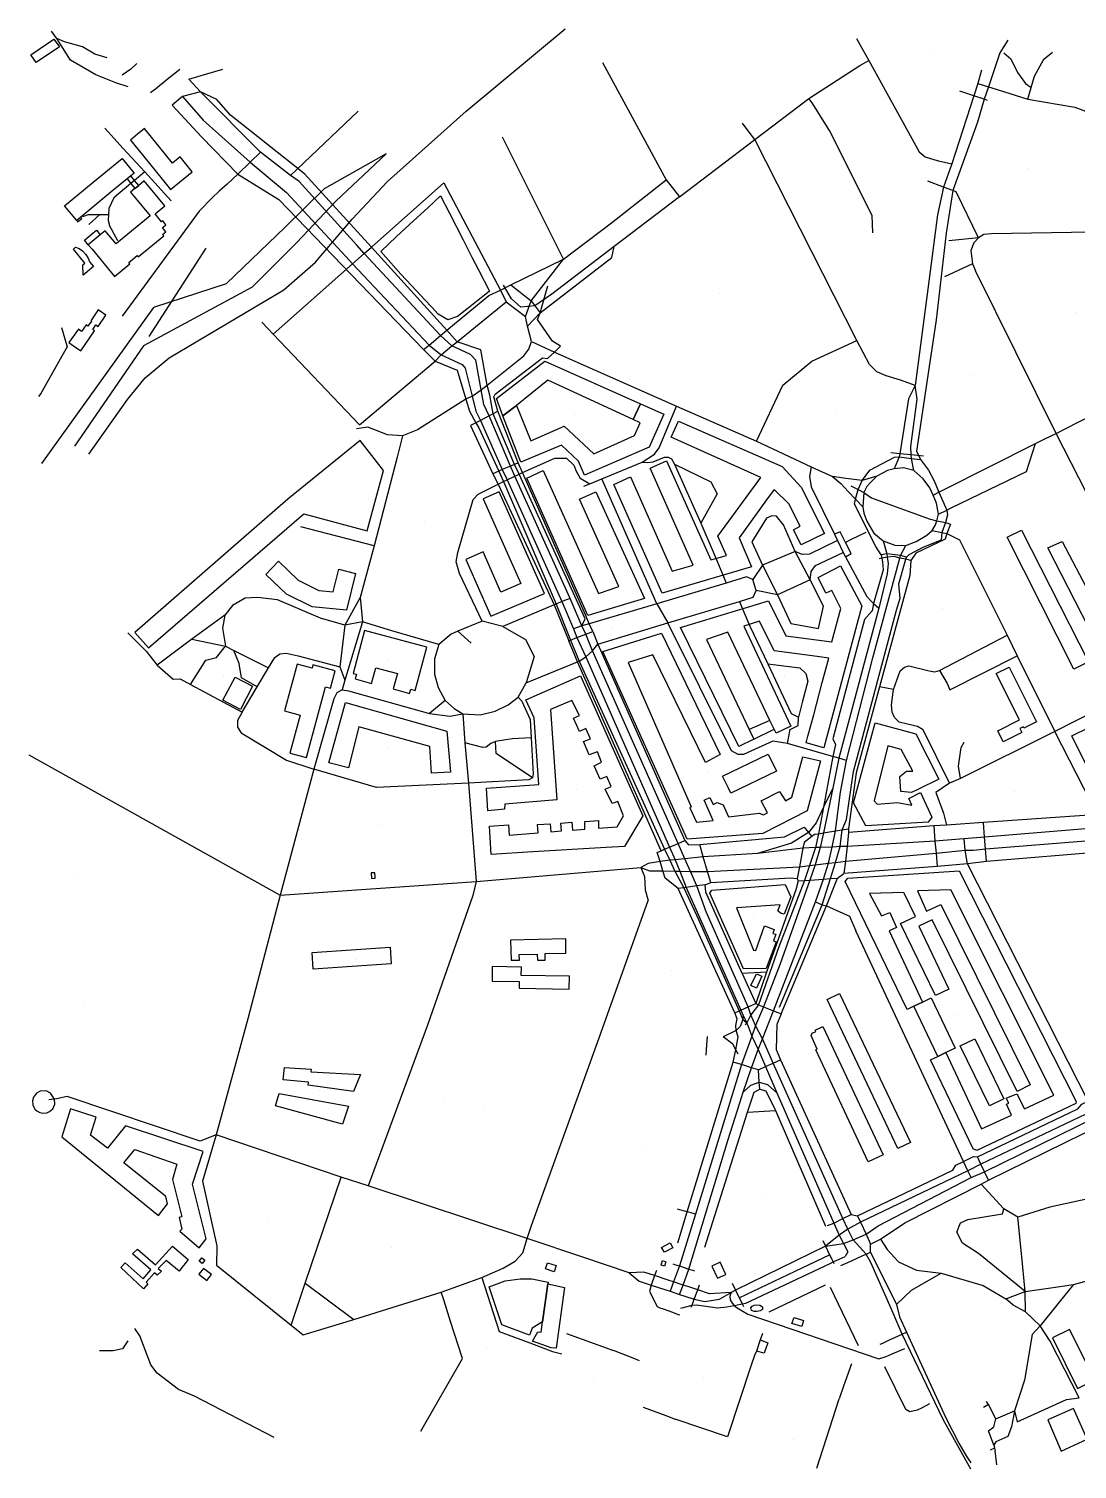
# Model space of a CAD drawing. Extents: x 98467 to 100577, y 79695 to 80823.
# Drawn here: x 98467 to 99285, y 79699 to 80823 of the extents above; entities that cross this region are included whole.
import ezdxf

# ---------------------------------------------------------------- set-up
doc = ezdxf.new("R2010")
doc.units = 0
for name, color, linetype in [('buildings', 7, 'Continuous'), ('places', 7, 'Continuous'), ('roads', 7, 'Continuous')]:
    doc.layers.add(name, color=color, linetype=linetype)

msp = doc.modelspace()

# ---------------------------------------------------------------- linework, layer by layer
at = {"layer": 'buildings'}
for points in [[(98486.6, 80814.6), (98490.8, 80808.6), (98472.6, 80796.2), (98468.5, 80802.2)], [(98546.2, 80735.8), (98560.1, 80718.7), (98577.6, 80697.3), (98594.5, 80711), (98585.1, 80722.6), (98579.2, 80717.8), (98557.3, 80744.7), (98551.8, 80740.3)], [(98494.8, 80684.4), (98517.1, 80702.8), (98539.7, 80721.4), (98547.6, 80711.8), (98549.2, 80710), (98546.5, 80707.8), (98543.6, 80705.4), (98532.6, 80696.3), (98507.5, 80675.6), (98504.3, 80672.9)], [(98557.1, 80703.9), (98552.7, 80700.3), (98551.3, 80699.1), (98549.8, 80697.9), (98546.3, 80695), (98561.6, 80676.6), (98537, 80656.3), (98535.1, 80654.7), (98526.6, 80665), (98522.7, 80661.8), (98513.4, 80654.1), (98516.3, 80650.6), (98533.9, 80629.3), (98545.9, 80639.3), (98545.1, 80640.2), (98551.6, 80645.6), (98552.4, 80644.7), (98572.3, 80661.1), (98571.4, 80662.1), (98573.9, 80664.1), (98571.2, 80667.4), (98572, 80668), (98574, 80669.7), (98571.5, 80672.7), (98570.6, 80672), (98565.5, 80678.2), (98573.1, 80684.5)], [(98546.5, 80707.8), (98543.6, 80705.4), (98546.5, 80701.9), (98549.8, 80697.9), (98551.3, 80699.1), (98552.7, 80700.3), (98549.4, 80704.3)], [(98788.2, 80692.2), (98795.2, 80678.6), (98806, 80657.8), (98812.8, 80644.4), (98817.9, 80634.6), (98826.5, 80617.8), (98822.4, 80614.5), (98817.6, 80610.7), (98809.8, 80604.5), (98801.5, 80598), (98793.9, 80595.6), (98786.4, 80599.8), (98781.4, 80605.4), (98776, 80611.1), (98769.6, 80618.2), (98757.4, 80631.2), (98741.6, 80648.8), (98754, 80660.4), (98767.3, 80672.7), (98778.5, 80683)], [(98504.3, 80672.9), (98505, 80671.9), (98508.3, 80674.5), (98507.8, 80675.1), (98507.5, 80675.6)], [(98517.3, 80663.4), (98519.7, 80665.4), (98522.7, 80661.8), (98513.4, 80654.1), (98510.3, 80657.6)], [(98503.4, 80652.1), (98506.3, 80651.1), (98508.8, 80649.2), (98511.1, 80646.8), (98512.9, 80644.1), (98514.6, 80640.5), (98517.4, 80637), (98509.3, 80630.3), (98509.2, 80638.5), (98510.6, 80639.7), (98501.7, 80650.7)], [(98521.2, 80603.3), (98515.3, 80594.8), (98515.8, 80594.5), (98513.1, 80590.5), (98511.6, 80591.5), (98508.1, 80586.4), (98505.6, 80588.2), (98498.3, 80577.7), (98501.8, 80575.3), (98507.5, 80571.3), (98518.3, 80586.9), (98516.8, 80587.9), (98519.3, 80591.5), (98521, 80590.4), (98527.1, 80599.2)], [(98832.1, 80534.1), (98869.7, 80563.3), (98944.4, 80529.9), (98938.7, 80517.7), (98872.1, 80548.3), (98847.7, 80528.5), (98837, 80520.6)], [(98837, 80520.6), (98847.7, 80528.5), (98858.7, 80501.1), (98884.8, 80512.5), (98907.9, 80490.9), (98939.7, 80505.3), (98944, 80515.2), (98938.7, 80517.7), (98944.4, 80529.9), (98962.5, 80521.9), (98951.2, 80496.2), (98900.7, 80474.2), (98895.9, 80485.2), (98882.8, 80497.7), (98851, 80484.3)], [(98923.6, 80467.1), (98936.6, 80472.9), (98969, 80399.3), (98985.5, 80404.1), (98952, 80479.7), (98964.6, 80485.4), (98999.2, 80408.1), (99006.9, 80410.4), (99011.4, 80411.7), (99004.8, 80426.7), (99038.3, 80472.4), (98968.2, 80503.8), (98974, 80516.3), (99055, 80480.9), (99069.7, 80464.9), (99088.1, 80428.8), (99069.7, 80419.9), (99063.9, 80431.7), (99068.9, 80434.4), (99060.2, 80451.9), (99048.6, 80463.1), (99042.7, 80455), (99021.5, 80425.3), (99030.9, 80402.8), (98961.2, 80382.3)], [(98681.6, 80444.2), (98731.1, 80430.9), (98743.7, 80477.9), (98725.6, 80501.4), (98669.1, 80455.5), (98549.6, 80351.4), (98560.4, 80339.4)], [(98855.7, 80472), (98868.4, 80477.8), (98911.5, 80382), (98927.6, 80387.5), (98896.8, 80455.6), (98909.6, 80461.2), (98947.4, 80378), (98903.2, 80364.7)], [(98827.6, 80364.3), (98869.4, 80381.8), (98834.2, 80461.3), (98821.6, 80455.7), (98837.1, 80420.8), (98850.9, 80389.7), (98835.4, 80382.9), (98821.5, 80414.4), (98808, 80408.5)], [(99282.7, 80322.8), (99230.5, 80425.8), (99241.8, 80431.4), (99294, 80328.5)], [(99304.9, 80334.3), (99262.3, 80417.6), (99273.5, 80422.6), (99316.7, 80340.2)], [(98652, 80396.8), (98661.8, 80407.1), (98677.1, 80392.4), (98693.2, 80384.2), (98704.4, 80383.1), (98708.8, 80400.8), (98722, 80397.6), (98714.8, 80369), (98688.1, 80371.6), (98668.2, 80381.5)], [(99087.6, 80261.6), (99073.7, 80265.4), (99075.1, 80270.6), (99079.6, 80287.3), (99086.3, 80312.5), (99091.4, 80331.5), (99082.3, 80332.7), (99048.8, 80337.2), (99037.3, 80360.4), (99025.1, 80356.4), (99061.8, 80278.3), (99050.2, 80272.9), (99048.7, 80276), (99045.3, 80282.9), (99012.5, 80351.7), (98995.8, 80345.9), (99029.2, 80275.9), (99032.9, 80268.2), (99021.2, 80262.5), (98975.7, 80355.4), (99044.4, 80376.2), (99057.8, 80348.9), (99093.8, 80344.3), (99100.7, 80370.2), (99093.7, 80384.3), (99089.1, 80382.1), (99083, 80394.4), (99100.5, 80403.5), (99117.1, 80372.4)], [(98721.6, 80315.3), (98734.5, 80311.8), (98737.7, 80323.9), (98754.7, 80319.4), (98751.4, 80307.4), (98764.2, 80303.9), (98765, 80307.2), (98768.5, 80306.3), (98777.5, 80340), (98729, 80353), (98720, 80319.6), (98722.6, 80318.9)], [(99006.6, 80256.2), (98995, 80250.1), (98953.9, 80334), (98934.7, 80328.1), (98984, 80215.4), (98982.9, 80214.6), (98988, 80203.5), (99001.2, 80204.7), (98994.1, 80220.7), (98998.6, 80222.8), (99001.2, 80217.3), (99004.2, 80218.7), (99008.8, 80217), (99013.1, 80207.6), (99036.9, 80210.4), (99040.3, 80209.1), (99043.5, 80210.7), (99038.6, 80220.1), (99053, 80227.4), (99057.5, 80220.2), (99062.4, 80222.9), (99071.2, 80254.4), (99084.9, 80251.3), (99074.4, 80212.2), (99039.8, 80194.6), (98980.7, 80190.2), (98915.1, 80336.7), (98960.8, 80350.9)], [(98670.7, 80257.4), (98683.6, 80254), (98698.4, 80309.1), (98702.3, 80308), (98706, 80321.7), (98688.7, 80326.3), (98688, 80323.7), (98676.3, 80326.8), (98666.5, 80290.3), (98678.7, 80287)], [(99232.1, 80324.4), (99253.5, 80281.7), (99243.7, 80276.8), (99243.1, 80278), (99240.5, 80276.7), (99242.1, 80273.4), (99227.5, 80266.1), (99223.2, 80274.8), (99240.2, 80283.3), (99222.1, 80319.4)], [(98628, 80316.7), (98641.6, 80309.5), (98632.1, 80291.4), (98618.5, 80298.6)], [(98827.7, 80178.3), (98826.6, 80200.4), (98841.3, 80201.4), (98841.8, 80193.4), (98864.4, 80195.1), (98864, 80201.6), (98873.8, 80202.2), (98874.3, 80195.9), (98882.8, 80196.6), (98882.3, 80202.8), (98890.8, 80203.4), (98891.4, 80197.2), (98900.9, 80197.9), (98900.9, 80204.1), (98911.6, 80204.8), (98911.7, 80198.8), (98926.1, 80199.9), (98931.2, 80208.3), (98926.7, 80219.7), (98922.3, 80218.1), (98916.7, 80229.2), (98921.6, 80231.2), (98918.2, 80239.1), (98913, 80237), (98908.2, 80247.5), (98913.9, 80250.4), (98910.7, 80258.3), (98904.4, 80256.1), (98900, 80266.5), (98905.4, 80268.6), (98901.8, 80276.5), (98896.7, 80274.3), (98892, 80284.6), (98896.9, 80286.6), (98890.9, 80298.5), (98874.2, 80291.4), (98879.2, 80220.9), (98838.4, 80217.6), (98838.3, 80213.5), (98825.1, 80212.3), (98824.2, 80230), (98865, 80233), (98861.3, 80284.9), (98854.9, 80298.9), (98897.6, 80317.7), (98946.3, 80208.4), (98931.8, 80184.6), (98917.5, 80183.7), (98860.3, 80180.3)], [(98714, 80296.8), (98793.2, 80274.6), (98796, 80242.6), (98781.3, 80241.7), (98780, 80262.4), (98724.5, 80278), (98716.4, 80245.9), (98701.2, 80249.7)], [(99032.9, 80268.2), (99048.7, 80276), (99045.3, 80282.9), (99029.2, 80275.9)], [(99127.5, 80281), (99159.4, 80272.5), (99177.2, 80237), (99161.5, 80229.3), (99155.9, 80226.6), (99147.7, 80227.5), (99146.8, 80239.1), (99152.1, 80243.3), (99157, 80243.4), (99147.9, 80260.3), (99137.5, 80263), (99126.8, 80220.1), (99129.1, 80217.6), (99144.9, 80218.7), (99156.1, 80216.7), (99153.7, 80221.9), (99162.9, 80226.5), (99171.8, 80207.5), (99168.9, 80203.6), (99120.2, 80200.5), (99110.7, 80218.6)], [(99315.3, 80269.6), (99307.9, 80252), (99315.5, 80236.9), (99316.6, 80238), (99324.2, 80233.3), (99322.6, 80230.3), (99330.8, 80229.4), (99357.7, 80231.8), (99359, 80216.9), (99317, 80213.8), (99306.6, 80219.5), (99281, 80270.8), (99294.2, 80277.3), (99296.1, 80274)], [(99014.9, 80226.2), (99013, 80230.1), (99008.4, 80239.5), (99044.1, 80256.6), (99050.5, 80243.4)], [(98737.3, 80159.7), (98737.2, 80161), (98737.1, 80164), (98734.1, 80163.9), (98734.3, 80159.6)], [(99159.1, 80129.9), (99149.9, 80148.7), (99123.1, 80147.9), (99132.5, 80130.4), (99139.1, 80133.1), (99144.1, 80121.4), (99138.5, 80118.8), (99164.5, 80063), (99157.7, 80059.8), (99152.4, 80057.4), (99104.1, 80157.2), (99106.2, 80159.9), (99193.1, 80165.6), (99284.5, 79985.5), (99284.1, 79983.9), (99207, 79947.2), (99204, 79948.6), (99170.8, 80018.1), (99176.4, 80020.6), (99182.7, 80023.7), (99210.5, 79964.2), (99234, 79974.8), (99230, 79983.5), (99231.8, 79984.3), (99229.7, 79988), (99238, 79991.5), (99244, 79979.9), (99266.9, 79990.4), (99186.7, 80150.7), (99160.5, 80149.8), (99167.7, 80134.1), (99178.9, 80139.2), (99248.6, 79998.6), (99238.4, 79993.3), (99172.1, 80127.3), (99161.7, 80122.3), (99185.1, 80073.2), (99174.6, 80068.3), (99147.4, 80124.5)], [(99000.1, 80150.5), (99057.4, 80154.8), (99061.6, 80145.1), (99056.6, 80131.7), (99053.7, 80132.5), (99051.7, 80134.3), (99053.3, 80139.1), (99019.3, 80136.6), (99032.6, 80103.5), (99034.3, 80103.4), (99041.3, 80122.7), (99048.7, 80119.7), (99047.6, 80116.7), (99050.1, 80116), (99048.1, 80110.8), (99050.2, 80110), (99042.5, 80089.3), (99024.8, 80089), (98998.6, 80148.1)], [(98843, 80111.3), (98843.4, 80095.7), (98849.9, 80095.9), (98849.8, 80100.2), (98863.8, 80100.6), (98864, 80095.7), (98870.1, 80095.8), (98870, 80101), (98886.2, 80101.3), (98886, 80112.4)], [(98689, 80088.8), (98688.1, 80101.9), (98748.9, 80106), (98749.8, 80093)], [(98828.7, 80090.9), (98828.5, 80079.5), (98849.8, 80079.1), (98849.7, 80074), (98888.7, 80073.2), (98888.9, 80083.2), (98851.3, 80083.9), (98851.4, 80090.4)], [(99034.8, 80085.2), (99039.1, 80083.3), (99035, 80074), (99030.6, 80075.9)], [(99145.3, 79948.8), (99090, 80065.2), (99099.8, 80069.8), (99155, 79953.4)], [(99171.3, 80066.3), (99190, 80027.1), (99182.7, 80023.7), (99176.4, 80020.6), (99157.7, 80059.8), (99164.5, 80063)], [(99122.2, 79938.5), (99081.3, 80025.9), (99082.3, 80026.3), (99077.5, 80036.9), (99078.3, 80038.9), (99081.3, 80040.1), (99080.8, 80041.2), (99086.8, 80043.9), (99133.9, 79944)], [(99194, 80028.9), (99205.3, 80034.3), (99227.9, 79987.6), (99216.7, 79982.2)], [(98725.9, 80006.6), (98720.5, 79993.3), (98685.1, 79998.2), (98685.2, 80000.5), (98665.6, 80002.4), (98666.6, 80012.1), (98687.4, 80010.7), (98687, 80008.7)], [(98475.5, 79976.9), (98478.2, 79976.3), (98480.9, 79976.6), (98483.2, 79977.6), (98485.7, 79979.9), (98487.2, 79983.3), (98487.1, 79987.3), (98484, 79992.1), (98480.4, 79993.8), (98475.8, 79993.6), (98472.9, 79991.9), (98470.6, 79989), (98469.8, 79985.9), (98470, 79982.9), (98470.8, 79981), (98471.7, 79979.6), (98473.1, 79978.3)], [(98716.5, 79981.8), (98711.7, 79967.7), (98659.5, 79982), (98662.4, 79991.8)], [(98499.4, 79979.8), (98492.6, 79958), (98496.9, 79954.5), (98568.1, 79896.6), (98575.3, 79905.7), (98573.8, 79911.4), (98541.2, 79937.6), (98549.7, 79948.1), (98582.5, 79936.5), (98579, 79924.6), (98586.5, 79895.4), (98584.2, 79894.9), (98586.3, 79885.8), (98584.9, 79884.2), (98599.8, 79871.4), (98605.5, 79878.4), (98594.6, 79921.1), (98603, 79946.6), (98542.4, 79966.6), (98528.3, 79949.2), (98515.2, 79959.1), (98519.4, 79973.4)], [(98556.5, 79839.3), (98538.8, 79855.9), (98542.1, 79859.6), (98556.1, 79847), (98562.2, 79854.1), (98548, 79866.5), (98551.7, 79870.2), (98565.7, 79858.1), (98571.4, 79864), (98579.1, 79872.6), (98591.4, 79862.1), (98589.1, 79859.2), (98586.5, 79855.9), (98584.3, 79853.2), (98574.2, 79861.5), (98568, 79855.2), (98570.5, 79853.2), (98567.2, 79849.9), (98565.1, 79851.8), (98558.5, 79844.4), (98559.8, 79843.2)], [(98960.9, 79871.5), (98967.5, 79875.1), (98969.5, 79871.3), (98963, 79867.8)], [(98600, 79860.9), (98602.1, 79863.5), (98604.4, 79861.6), (98602.2, 79859)], [(98961.5, 79861.4), (98964.2, 79860.5), (98963.1, 79857), (98960.4, 79857.8)], [(98599.7, 79850.7), (98603.3, 79847.8), (98605.9, 79845.8), (98609.6, 79850.4), (98603.4, 79855.3)], [(98871.8, 79859.6), (98878.6, 79857.4), (98877, 79852.7), (98870.3, 79854.9)], [(99000.1, 79857.1), (99004.6, 79847.6), (99011.1, 79850.6), (99006.6, 79860.1)], [(98826.2, 79841), (98838.7, 79845.6), (98850.4, 79847.2), (98859.6, 79847.1), (98872.2, 79844.6), (98872, 79843.1), (98868, 79813.5), (98859.9, 79808.6), (98857.8, 79803.2), (98836.2, 79811.1)], [(98872, 79843.1), (98885.1, 79840.4), (98878.6, 79793), (98874.7, 79793.2), (98860, 79798.6), (98864.2, 79805.8), (98866.8, 79805.5), (98868, 79813.5)], [(99034.9, 79826.9), (99037.4, 79826.7), (99039.5, 79825.2), (99039.7, 79823.3), (99037.9, 79822.1), (99035.2, 79821.5), (99033.3, 79821.5), (99031, 79822.4), (99030.4, 79824.6), (99031.6, 79825.7), (99033.1, 79826.7)], [(99062.6, 79812.2), (99064.2, 79817), (99071.7, 79814.6), (99070.2, 79809.8)], [(99265.9, 79801), (99285.5, 79761.6), (99298.9, 79768.3), (99279.3, 79807.7)], [(99272.6, 79712.7), (99293.1, 79722), (99282.3, 79745.9), (99262.3, 79737.1)]]:
    msp.add_lwpolyline(points, close=True, dxfattribs=at)
at = {"layer": 'places'}
for p, q in [((99173.2, 80803.7), (99173.2, 80803.7)), ((99247.6, 80713.2), (99247.6, 80713.2)), ((99114.8, 80690), (99114.8, 80690)), ((99006.3, 80616.3), (99006.3, 80616.3)), ((99283.8, 80601.4), (99283.8, 80601.4)), ((99202, 80551.8), (99202, 80551.8)), ((98893.1, 80521.6), (98893.1, 80521.6)), ((99097, 80522), (99097, 80522)), ((98994.9, 80446.8), (98994.9, 80446.8)), ((98775.6, 80438), (98775.6, 80438)), ((98901.5, 80424.5), (98901.5, 80424.5)), ((98833.6, 80409), (98833.6, 80409)), ((99272.2, 80388.1), (99272.2, 80388.1)), ((99180.3, 80369.9), (99180.3, 80369.9)), ((98921.9, 80354.9), (98921.9, 80354.9)), ((98747.7, 80329.6), (98747.7, 80329.6)), ((98618.6, 80317.2), (98618.6, 80317.2)), ((99056.9, 80318.3), (99056.9, 80318.3)), ((98747.1, 80260.8), (98747.1, 80260.8)), ((98835.3, 80261.6), (98835.3, 80261.6)), ((98997.1, 80241.9), (98997.1, 80241.9)), ((99139.6, 80237.1), (99139.6, 80237.1)), ((98894.5, 80229), (98894.5, 80229)), ((99236.4, 80227.3), (99236.4, 80227.3)), ((98742.2, 80201.3), (98742.2, 80201.3)), ((98504.7, 80161.6), (98504.7, 80161.6)), ((99032.7, 80128.7), (99032.7, 80128.7)), ((98722.1, 80096.1), (98722.1, 80096.1)), ((98858.9, 80093.1), (98858.9, 80093.1)), ((98968.8, 80087.8), (98968.8, 80087.8)), ((98510.4, 80059.5), (98510.4, 80059.5)), ((99191.5, 80052.6), (99191.5, 80052.6)), ((99119.3, 80011.5), (99119.3, 80011.5)), ((98477.3, 79985.7), (98477.3, 79985.7)), ((98694, 79994), (98694, 79994)), ((98791.2, 79985.7), (98791.2, 79985.7)), ((98822.4, 79978.6), (98822.4, 79978.6)), ((98948.6, 79950.8), (98948.6, 79950.8)), ((98561.9, 79932.5), (98561.9, 79932.5)), ((99041.7, 79913.7), (99041.7, 79913.7)), ((98653.7, 79894.5), (98653.7, 79894.5)), ((98750.1, 79871.5), (98750.1, 79871.5)), ((98824.3, 79792.9), (98824.3, 79792.9)), ((98907.4, 79769.2), (98907.4, 79769.2)), ((98993.5, 79770.1), (98993.5, 79770.1)), ((99063.7, 79721.6), (99063.7, 79721.6))]:
    msp.add_line(p, q, dxfattribs=at)
at = {"layer": 'roads'}
for points in [[(98544.5, 80777.3), (98534.9, 80780.3), (98519.2, 80786.6), (98499.4, 80798.1), (98488.9, 80814.9), (98484.6, 80820.8)], [(98719.4, 80674), (98746.9, 80703.3), (98808.3, 80758.2), (98885.6, 80822.6)], [(98528.1, 80799.8), (98518.4, 80802.9), (98508.9, 80808.4), (98494.7, 80812.4), (98488.9, 80814.9)], [(99113, 80815.1), (99115.6, 80810.4), (99122.6, 80797.9)], [(99231, 80813.8), (99224.9, 80803.9), (99216, 80777.2), (99212.6, 80767.6), (99207.3, 80749.7), (99188.1, 80696.4), (99182.9, 80663.2), (99175.1, 80595.6), (99166.3, 80536.3), (99161, 80501.6), (99159.9, 80492.9), (99163, 80486.5)], [(98551.3, 80795.4), (98546.5, 80791.2), (98539.7, 80786.4)], [(98914.7, 80796.2), (98964.4, 80704.8)], [(99033.7, 80736.3), (99075.9, 80768.3), (99115.5, 80794), (99122.6, 80797.9)], [(99122.6, 80797.9), (99161.9, 80726.7), (99166.6, 80722.6), (99174.1, 80720.4), (99177, 80719.6), (99187.3, 80717.1)], [(99228, 80803.8), (99233.5, 80799.2), (99238.7, 80788.5), (99245, 80779.9), (99249.4, 80776.7)], [(99252, 80785.5), (99259.3, 80798.8)], [(99259.3, 80798.8), (99265.9, 80804.3)], [(98562, 80772.8), (98565.7, 80775.8), (98574.9, 80783.2), (98584.8, 80791.2)], [(98591.8, 80783.4), (98606, 80787.5), (98618.5, 80791.2)], [(98600.9, 80773.3), (98591.8, 80783.4)], [(99210.6, 80790.3), (99207.6, 80779.9), (99204.5, 80770.3), (99187.3, 80717.1), (99180.9, 80699), (99176.3, 80677.5), (99168.8, 80621.4), (99158.7, 80544.3)], [(99246.7, 80767.6), (99249.4, 80776.7), (99252, 80785.5)], [(98600.9, 80773.3), (98586.9, 80769.8), (98578.8, 80762.9)], [(98824.6, 80544.5), (98819.8, 80572.1), (98801.4, 80578.4), (98793.2, 80587.3), (98734.3, 80652.2), (98682.2, 80709.4), (98624.4, 80755.1), (98613.7, 80767.5), (98600.9, 80773.3)], [(98797, 80575.1), (98788.2, 80583.2), (98728.8, 80647.3), (98722.9, 80653.8), (98678, 80703.3), (98671.1, 80708), (98647.8, 80726.2), (98600.9, 80773.3)], [(99215.3, 80766.7), (99212.6, 80767.6), (99204.5, 80770.3), (99196, 80773.2), (99193.6, 80774)], [(99207.6, 80779.9), (99216, 80777.2), (99218.7, 80776.4), (99246.7, 80767.6), (99283.3, 80761.5), (99291.7, 80758.3)], [(98578.8, 80762.9), (98601.7, 80738.4), (98630, 80709.2)], [(98586.9, 80769.8), (98603.1, 80751.3), (98639.7, 80718.5), (98668.2, 80694.8), (98714.4, 80644.9), (98719.7, 80639.3), (98779.4, 80575.8), (98788.9, 80568.1)], [(99078.5, 80764.8), (99075.9, 80768.3)], [(99091.8, 80743.2), (99078.5, 80764.8)], [(98671.1, 80708), (98723.9, 80758.3)], [(99033.7, 80736.3), (99029.3, 80741.9), (99023.9, 80748.9)], [(98526.2, 80745.1), (98540.7, 80729.3), (98557.4, 80711), (98578.1, 80688.4)], [(98884.4, 80642.7), (98836.6, 80738)], [(99125.6, 80663.3), (99125.2, 80677), (99091.8, 80743.2)], [(98647.8, 80726.2), (98639.7, 80718.5), (98630, 80709.2), (98621.8, 80701.3), (98615.6, 80695.9), (98610.1, 80690.7), (98599.9, 80680.3), (98539.8, 80598.3)], [(98974.9, 80691.5), (99033.7, 80736.3)], [(99158.7, 80544.3), (99150.9, 80547), (99147.3, 80548.3), (99136.1, 80551.7), (99128.8, 80554.8), (99123.1, 80560.6), (99113.3, 80579.4), (99033.7, 80736.3)], [(98745.9, 80724.9), (98697.4, 80697.7)], [(98745.9, 80724.9), (98706.5, 80688.2)], [(98549.4, 80704.3), (98546.5, 80701.9)], [(98557.4, 80711), (98549.4, 80704.3)], [(98630, 80709.2), (98662, 80689.3), (98775.1, 80572.3), (98784, 80563.1), (98801.3, 80556.1), (98808.1, 80533.5), (98811, 80524.2)], [(98884.4, 80642.7), (98921.8, 80671.2), (98964.4, 80704.8)], [(98964.4, 80704.8), (98974.9, 80691.5)], [(99208.1, 80659.5), (99190.8, 80695.4), (99188.1, 80696.4), (99180.9, 80699), (99168.7, 80703.8)], [(98546.5, 80701.9), (98533.2, 80690.8), (98529.5, 80682.3), (98529.1, 80677.6), (98528.8, 80672.9), (98529.8, 80669)], [(98697.4, 80697.7), (98667.1, 80667.7)], [(98728.8, 80647.3), (98734.3, 80652.2), (98790.9, 80702.3)], [(98790.9, 80702.3), (98835, 80618.6), (98839.6, 80609.6)], [(98706.5, 80688.2), (98676.2, 80655.8)], [(98974.9, 80691.5), (98949.8, 80672.4), (98923.8, 80652.6), (98875.3, 80615.6)], [(98509.1, 80676), (98513.5, 80677.7), (98522.5, 80677.6), (98529.1, 80677.6)], [(98522.5, 80677.6), (98513.7, 80669.9)], [(98690.7, 80640.6), (98719.4, 80674)], [(98536.4, 80657.1), (98529.8, 80669)], [(98667.1, 80667.7), (98620.9, 80623.5)], [(99208.1, 80659.5), (99185, 80657)], [(99388.7, 80663.6), (99322.7, 80661), (99311.9, 80664.2), (99218.4, 80662.5), (99212.4, 80662), (99208.1, 80659.5), (99204.6, 80655.5), (99202.2, 80649.5), (99203.6, 80639.2), (99205.9, 80633.8)], [(98676.2, 80655.8), (98641.3, 80621), (98556.5, 80575.1), (98502.7, 80497)], [(98605.1, 80651.4), (98560.7, 80582.5)], [(98657.7, 80584.4), (98719.7, 80639.3), (98728.8, 80647.3)], [(98833.1, 80524.1), (98829.9, 80535.3), (98831, 80537.5), (98867.9, 80565.9), (98871.8, 80565.2), (98877.3, 80570.3), (98882, 80574.9), (98875.7, 80578.9), (98863.9, 80595.7), (98866, 80600.9), (98922, 80644.2), (98923.8, 80652.6)], [(98666, 80619), (98690.7, 80640.6)], [(98793.2, 80587.3), (98825.9, 80614.5), (98835, 80618.6), (98843.3, 80622.9), (98884.4, 80642.7)], [(98854.6, 80598), (98859, 80610.4), (98884.4, 80642.7)], [(99203.6, 80639.2), (99181.7, 80629)], [(99421.6, 80207.1), (99414.4, 80220.6), (99363, 80322.6), (99268.7, 80506.9), (99205.9, 80633.8)], [(98620.9, 80623.5), (98564.3, 80605.2), (98476.8, 80483.3)], [(98513.8, 80490.6), (98543.9, 80533.4), (98557.8, 80550.2), (98576.5, 80565.7), (98666, 80619)], [(98875.3, 80615.6), (98862, 80606.5), (98851.1, 80605.3), (98843.7, 80611.9), (98837.4, 80622.6)], [(98843.3, 80622.9), (98859, 80610.4), (98866, 80600.9)], [(98866, 80600.9), (98872.1, 80622.1)], [(98804.3, 80580.9), (98839.6, 80609.6)], [(98839.6, 80609.6), (98854.6, 80598)], [(98725, 80513.6), (98657.7, 80584.4), (98648.8, 80593.7)], [(98813, 80536), (98820, 80540.8), (98824.6, 80544.5), (98853.3, 80567.5), (98857.1, 80572.7), (98859.2, 80578.5), (98856.2, 80590.5), (98854.6, 80598)], [(98856.2, 80590.5), (98866, 80600.9)], [(99177.3, 80461), (99180.9, 80462.8), (99252.7, 80498.9), (99260.6, 80502.8), (99268.7, 80506.9), (99285.9, 80515.6), (99362.2, 80553.9), (99443.2, 80594.7)], [(98492.5, 80589.5), (98497, 80574.3), (98493.7, 80569)], [(98725, 80513.6), (98784, 80563.1), (98788.9, 80568.1), (98797, 80575.1), (98801.4, 80578.4), (98804.3, 80580.9)], [(98775.1, 80572.3), (98779.4, 80575.8), (98788.2, 80583.2), (98793.2, 80587.3)], [(98493.7, 80569), (98476.3, 80538.1), (98474.5, 80535.7)], [(98822, 80529.3), (98820, 80540.8), (98815.9, 80564), (98811.6, 80568.3), (98797, 80575.1)], [(98859.2, 80578.5), (98877.3, 80570.3), (98972.5, 80528.1), (99034.8, 80500.8), (99077.6, 80480.8), (99094.3, 80473.2)], [(99034.8, 80500.8), (99055.4, 80544.4), (99078.1, 80563.2), (99113.3, 80579.4)], [(98788.9, 80568.1), (98805.1, 80560.5), (98807.5, 80557.8), (98813, 80536), (98815.8, 80524.3)], [(98813, 80536), (98808.1, 80533.5), (98770.2, 80509.6), (98758.6, 80505), (98747, 80505.8), (98731.6, 80511.6), (98722.7, 80510.5)], [(98898.6, 80356.7), (98901.3, 80362.1), (98849.6, 80475.1), (98846, 80482.7), (98829.5, 80522.2), (98826.7, 80536.6), (98824.6, 80544.5)], [(99158.7, 80544.3), (99153.5, 80533.8), (99146.8, 80491), (99146.4, 80488.5), (99142.4, 80479.3)], [(99157.8, 80477.8), (99155.8, 80487.2), (99155.7, 80490), (99155.4, 80496.7), (99160.4, 80533.5), (99158.7, 80544.3)], [(98811, 80524.2), (98815.8, 80515.1), (98818.1, 80511.3), (98833.7, 80477.4), (98837.5, 80469.3), (98878.5, 80373.7), (98889.7, 80345.6), (98896.4, 80329), (98963.2, 80182.4), (98967.4, 80173.7), (98971.3, 80165.3), (98978.3, 80152.3), (98989.6, 80127.6), (99021.3, 80056.2), (99024.2, 80049.6), (99027.3, 80046.8)], [(98833.1, 80524.1), (98829.5, 80522.2), (98826.2, 80520.5), (98819.4, 80517), (98815.8, 80515.1), (98811.8, 80513)], [(98815.8, 80524.3), (98819.4, 80517), (98836.5, 80478.6), (98840.2, 80470.6)], [(98846.2, 80473.5), (98842.8, 80481.3), (98826.2, 80520.5), (98822, 80529.3)], [(98907.2, 80352.3), (98904.4, 80358.3), (98901.5, 80365.4), (98852.2, 80476.3), (98848.9, 80483.8), (98833.1, 80524.1)], [(98914.2, 80471.4), (98945.8, 80484.4), (98955.3, 80490.6), (98958.9, 80495.7), (98972.5, 80528.1)], [(98811.8, 80513), (98829.1, 80475.4), (98833.2, 80467.3), (98876.9, 80373), (98888.4, 80345)], [(98758.6, 80505), (98754.5, 80488.2), (98736.5, 80419.2), (98725.5, 80378.8)], [(99165.4, 80489), (99155.7, 80490), (99146.8, 80491), (99139.8, 80491.8)], [(99183.6, 80446.9), (99186.9, 80448.8), (99245.7, 80477), (99252.7, 80498.9)], [(98848.9, 80483.8), (98846, 80482.7), (98842.8, 80481.3), (98836.5, 80478.6), (98833.7, 80477.4), (98829.1, 80475.4)], [(98840.2, 80470.6), (98846.2, 80473.5), (98849.6, 80475.1), (98852.2, 80476.3), (98877.6, 80487.6)], [(98877.6, 80487.6), (98886.7, 80487.4)], [(98886.7, 80487.4), (98892.3, 80482)], [(98892.3, 80482), (98894.3, 80477.3)], [(98945.8, 80484.4), (98949.9, 80484.1), (98954.4, 80484.6), (98963, 80488.2), (98966.1, 80488.2), (98968.6, 80487), (98971, 80482.8), (98991.5, 80436.7), (99002.7, 80410.9)], [(98971, 80482.8), (98999.4, 80469.1), (99004.3, 80459.8), (98991.5, 80436.7)], [(99077.6, 80480.8), (99076.3, 80473.1), (99077.6, 80465.2), (99095.7, 80428.3), (99098.1, 80423.4), (99102.5, 80413.9), (99104.5, 80410.5), (99121, 80379.7), (99124.4, 80376), (99126.2, 80374.1), (99130.3, 80370.4)], [(99132.2, 80412.2), (99128.1, 80418.5), (99111.4, 80451.6), (99112.2, 80455.6), (99114.4, 80463.2), (99117.4, 80470), (99123.5, 80478.1), (99142.7, 80488.2)], [(99142.4, 80479.3), (99137.3, 80477.8), (99128.8, 80473.4)], [(99157.8, 80477.8), (99149.7, 80479.9), (99142.4, 80479.3)], [(99142.7, 80488.2), (99146.4, 80488.5), (99155.8, 80487.2), (99163, 80486.5)], [(99163, 80486.5), (99169.1, 80478.1), (99173.5, 80469.8), (99177.3, 80461), (99183.6, 80446.9), (99183.9, 80443.4), (99182.4, 80437.2), (99179.7, 80429.6), (99179.1, 80423.6), (99165.4, 80418), (99153.9, 80412.1), (99152, 80410.4)], [(98820.8, 80360.4), (98803, 80397.4), (98800.5, 80406.6), (98801.9, 80413.9), (98813.8, 80455.4), (98817.8, 80459.5), (98833.2, 80467.3), (98837.5, 80469.3), (98840.2, 80470.6)], [(98840.2, 80470.6), (98883.1, 80375.8), (98892, 80354.3), (98894.8, 80347.5)], [(98898.6, 80356.7), (98889.4, 80378), (98846.2, 80473.5)], [(98894.3, 80477.3), (98897.2, 80472)], [(98897.2, 80472), (98904.9, 80467.6)], [(98900.2, 80465.6), (98904.9, 80467.6), (98914.2, 80471.4)], [(98957.2, 80373.9), (98914.2, 80471.4)], [(99128.8, 80473.4), (99117.4, 80470), (99111.1, 80471), (99104.6, 80471.6), (99094.3, 80473.2)], [(99094.3, 80473.2), (99100.7, 80467.7), (99106.5, 80461.6), (99112.2, 80455.6), (99117.9, 80449.5)], [(99128.8, 80473.4), (99123.9, 80468.6), (99121.1, 80465.5), (99118.7, 80460.7), (99117.9, 80449.5)], [(99172.7, 80458.7), (99170.2, 80464.5), (99165, 80471.3), (99157.8, 80477.8)], [(99661.1, 80472.2), (99598.3, 80440.3), (99537.2, 80410.7), (99455.6, 80368.4), (99363, 80322.6), (99267.9, 80274.3), (99194.2, 80237.6), (99185.6, 80233.9), (99175, 80226.5)], [(99108.6, 80466), (99114.4, 80463.2), (99118.7, 80460.7), (99124.8, 80456.5), (99169.7, 80440.3), (99175.8, 80438.7), (99182.4, 80437.2), (99186.3, 80435.9)], [(99172.7, 80458.7), (99177.3, 80461)], [(99177.1, 80443.8), (99175.5, 80452.3), (99172.7, 80458.7)], [(99117.9, 80449.5), (99118.7, 80444.5), (99121, 80438.4), (99126.6, 80429), (99133.8, 80423)], [(99177.1, 80443.8), (99183.6, 80446.9)], [(98736.5, 80419.2), (98679.2, 80434)], [(99098.1, 80423.4), (99076.2, 80412.6), (99070.7, 80412.4), (99065.2, 80414.6), (99055.9, 80435.4), (99050.5, 80442.3), (99047, 80442.6), (99042.8, 80440.8), (99031.2, 80422.3), (99039.7, 80404.1), (99051.3, 80380.8), (99061.6, 80358.4), (99083.3, 80354.7), (99087.3, 80372.1), (99076.7, 80392.7), (99077.5, 80399), (99081, 80403.7), (99102.5, 80413.9)], [(99186.3, 80435.9), (99183.5, 80428.7), (99182.2, 80424.2), (99159.3, 80413.4), (99155.4, 80407.6), (99154.5, 80396), (99131, 80309.2), (99112.8, 80241.9), (99106.8, 80198.3), (99106.8, 80195.3)], [(99172, 80431), (99174.6, 80435.6), (99175.8, 80438.7), (99177.1, 80443.8)], [(99133.8, 80423), (99136.7, 80413), (99137, 80410.3), (99137.6, 80405.2), (99136.8, 80397.2), (99130.3, 80370.4), (99099.3, 80253.3), (99094.6, 80230.1)], [(99108.2, 80423.7), (99104.3, 80421.7), (99100.3, 80430.1), (99095.7, 80428.3)], [(99120.2, 80429.6), (99108.2, 80423.7)], [(99133.8, 80423), (99143, 80419.6), (99151.6, 80419.4)], [(99151.6, 80419.4), (99159.6, 80422.5), (99167.9, 80427.5), (99172, 80431)], [(99172, 80431), (99179.7, 80429.6), (99183.5, 80428.7), (99193.5, 80423.8), (99230.5, 80349.4), (99238.5, 80333.4), (99267.9, 80274.3)], [(99132.2, 80412.2), (99132.7, 80409.5), (99133.4, 80406.6), (99133.7, 80400.4), (99126.2, 80374.1), (99125.1, 80368.5), (99119.3, 80361.5), (99094.6, 80268.5), (99096.7, 80264), (99094.4, 80254.7), (99087.3, 80215.2), (99083.2, 80194.5), (99081, 80183.6), (99076.4, 80169.7), (99072.3, 80157.9), (99052.4, 80106.3), (99036.5, 80061), (99030.6, 80053.1), (99027.3, 80046.8), (99026.2, 80045.2)], [(99065.2, 80414.6), (99039.7, 80404.1), (99032, 80392.8)], [(99076.7, 80392.7), (99065.2, 80414.6)], [(99094.1, 80184.1), (99096.6, 80196.7), (99100.6, 80226.8), (99105.3, 80251.7), (99125.7, 80331.8), (99146.8, 80409.6), (99147.4, 80411.7), (99151.6, 80419.4)], [(99104.5, 80410.5), (99108.9, 80413.2), (99104.3, 80421.7)], [(99152, 80410.4), (99147.4, 80411.7), (99136.7, 80413), (99132.2, 80412.2)], [(99002.7, 80410.9), (99009.2, 80395.1)], [(99052.8, 80059), (99086.3, 80139.1), (99092.6, 80159.4), (99096.7, 80172.1), (99100.2, 80184.4), (99101.7, 80197.5), (99105.3, 80205.5), (99110.6, 80242.9), (99144.1, 80368.9), (99147.1, 80378.2), (99146.1, 80389.4), (99151.5, 80408.6), (99152, 80410.4)], [(99155.4, 80407.6), (99151.5, 80408.6), (99146.8, 80409.6), (99142.5, 80410.8), (99137, 80410.3), (99132.7, 80409.5), (99130.6, 80408.9)], [(98906.9, 80337.1), (98911.1, 80342.4), (98965.6, 80359.1), (99021.6, 80375.6), (99032.2, 80379.1), (99034.7, 80384.2), (99032, 80392.8), (99027.1, 80394.8), (99011.2, 80390.1), (98957.2, 80373.9), (98904.4, 80358.3), (98898.6, 80356.7), (98892, 80354.3)], [(99009.2, 80395.1), (99011.2, 80390.1)], [(99076.7, 80392.7), (99051.3, 80380.8), (99034.7, 80384.2)], [(98727.5, 80359.8), (98713.6, 80357.1), (98694.7, 80362.6), (98661, 80376.9), (98645.5, 80378.9), (98635.7, 80378.4), (98625.9, 80372.6), (98619.9, 80364.9), (98618.1, 80354.9), (98620.5, 80340.8), (98626.9, 80337.5), (98640.9, 80330.4), (98654.1, 80323.8), (98659.1, 80332), (98663, 80334.9), (98667.8, 80335.3), (98677.1, 80333.2), (98709.6, 80324.6)], [(98725.5, 80378.8), (98713.6, 80357.1), (98709.6, 80324.6), (98713.5, 80314.3)], [(98725.5, 80378.8), (98727.5, 80359.8), (98713.5, 80314.3), (98711.4, 80306.8)], [(98889.4, 80378), (98883.1, 80375.8), (98878.5, 80373.7), (98876.9, 80373), (98836.9, 80356.2), (98820.8, 80360.4)], [(98957.2, 80373.9), (98965.6, 80359.1)], [(99021.6, 80375.6), (99023.2, 80371.7)], [(99023.2, 80371.7), (99029.8, 80356.4)], [(98619.9, 80364.9), (98594.2, 80346.3), (98620.5, 80340.8)], [(98750.3, 80352.7), (98727.5, 80359.8)], [(98820.8, 80360.4), (98801.7, 80352.4), (98796.7, 80350.3), (98787.1, 80342.2), (98783.7, 80331), (98783.6, 80318.9), (98786.4, 80308.5), (98791.9, 80298.5), (98798.9, 80292.1), (98805.7, 80288), (98819.2, 80287.2), (98831, 80290.2), (98841, 80295), (98848.8, 80300.9)], [(98836.9, 80356.2), (98854.6, 80345.9), (98861.4, 80332.7), (98855.2, 80312.3)], [(98901.7, 80350.2), (98898.6, 80356.7)], [(99105.3, 80251.7), (99099.3, 80253.3), (99094.4, 80254.7), (99089.9, 80256), (99059, 80264.8), (99047.7, 80266.8), (99024.8, 80256.3), (99020.6, 80256.3), (99015.4, 80259.1), (98965.6, 80359.1)], [(99029.8, 80356.4), (99043.9, 80327.1), (99062, 80288.4), (99067.6, 80285.5)], [(98544.3, 80351.1), (98558.5, 80336.8)], [(98594.2, 80346.3), (98567, 80326.1)], [(98787.1, 80342.2), (98750.3, 80352.7)], [(98801.7, 80352.4), (98812.1, 80343.1)], [(98888.4, 80345), (98889.7, 80345.6), (98894.8, 80347.5), (98901.7, 80350.2), (98907.2, 80352.3)], [(98960.4, 80181.2), (98895.3, 80328.5), (98888.4, 80345)], [(98894.8, 80347.5), (98901.6, 80332.5), (98967.1, 80184), (98971.4, 80174.1)], [(99034.2, 80044.9), (99030.6, 80053.1), (99028.3, 80059.4), (98995.7, 80133.5), (98988.4, 80153.7), (98983.3, 80165.1), (98978.9, 80174.9), (98973.7, 80186.8), (98906.9, 80337.1), (98901.7, 80350.2)], [(98907.2, 80352.3), (98911.1, 80342.4), (98978.9, 80189.1)], [(99185.6, 80233.9), (99165, 80275.6), (99160.7, 80278.2), (99152.7, 80280), (99146.4, 80281.5), (99142.6, 80285.2), (99140.9, 80289.2), (99140.4, 80295.1), (99141.8, 80307.1), (99147.1, 80321.5), (99150.4, 80324.5), (99153.9, 80325.5), (99169.6, 80321.6), (99174.2, 80320.9), (99177.8, 80321.9), (99230.5, 80349.4)], [(98558.5, 80336.8), (98567, 80326.1)], [(98579.7, 80315), (98585, 80315.4), (98593.2, 80310.9), (98605.2, 80329.8), (98613.4, 80332.1), (98620.5, 80340.8)], [(98645.3, 80309.2), (98632.9, 80316), (98631.2, 80327.2), (98626.9, 80337.5)], [(98848.8, 80300.9), (98855.2, 80312.3), (98895.3, 80328.5), (98896.4, 80329), (98901.6, 80332.5), (98906.9, 80337.1)], [(99183.7, 80311.7), (99185.8, 80306.7), (99238.5, 80333.4)], [(98567, 80326.1), (98579.7, 80315)], [(98633.4, 80289.2), (98645.3, 80309.2), (98654.1, 80323.8)], [(99043.9, 80327.1), (99068.7, 80324), (99073.4, 80319.4), (99075, 80313.5), (99070.5, 80296.9)], [(99177.8, 80321.9), (99183.7, 80311.7)], [(98593.2, 80310.9), (98633.4, 80289.2)], [(98711.4, 80306.8), (98707.4, 80304.4), (98704.9, 80299.6), (98689.3, 80244.8), (98663.2, 80146.6)], [(98848.8, 80300.9), (98851.8, 80298), (98858.3, 80283.6), (98859, 80269.2), (98860.7, 80241.1), (98860, 80238), (98857.3, 80236.4), (98810.2, 80233.8), (98738.4, 80230.5), (98689.3, 80244.8)], [(98711.4, 80306.8), (98716.6, 80305.9), (98779.8, 80288.4)], [(99141.8, 80307.1), (99131, 80309.2)], [(98633.4, 80289.2), (98629.9, 80282.7), (98629.8, 80277.7), (98632.8, 80273.2), (98668.2, 80251.8), (98689.3, 80244.8)], [(98791.9, 80298.5), (98779.8, 80288.4)], [(98779.8, 80288.4), (98795.5, 80286.1), (98805.7, 80288)], [(98805.7, 80288), (98807.4, 80265.5), (98810.2, 80233.8)], [(99070.5, 80296.9), (99067.6, 80285.5)], [(99061.3, 80275.8), (99067.4, 80278.8), (99067.6, 80285.5)], [(98859, 80269.2), (98844.3, 80268.6), (98831.2, 80266.3), (98827.5, 80264.9), (98823.8, 80261.9), (98821.4, 80261.7), (98807.4, 80265.5)], [(98860, 80238), (98831.8, 80257.1), (98831.2, 80266.3)], [(99059, 80264.8), (99061.3, 80275.8)], [(99194.2, 80237.6), (99192.6, 80247.2), (99194.7, 80261.7), (99197.1, 80265.8)], [(99296.1, 80218.7), (99267.9, 80274.3)], [(98466.9, 80256), (98663.2, 80146.6)], [(98810.2, 80233.8), (98816.1, 80157.3), (98813.5, 80146.2), (98778.1, 80045.1), (98731.7, 79919.6)], [(99094.6, 80230.1), (99087.3, 80215.2), (99081.5, 80203), (99075.6, 80195.4), (99062.2, 80187.1), (99035.8, 80179)], [(99094.6, 80230.1), (99087.3, 80195.2), (99084.7, 80183.8)], [(99175, 80226.5), (99181, 80210.4), (99183.2, 80201.2)], [(99298.2, 80209.1), (99212.1, 80203.2), (99183.2, 80201.2), (99173.3, 80200.5), (99106.8, 80195.3)], [(98978.9, 80189.1), (98981.8, 80185.9), (98990.6, 80186.1), (99056.9, 80192.1), (99072.1, 80199.7)], [(99072.1, 80199.7), (99075.6, 80195.4), (99078, 80192.2)], [(99080.6, 80194.1), (99083.2, 80194.5), (99087.3, 80195.2), (99096.6, 80196.7), (99101.7, 80197.5), (99106.8, 80198.3)], [(99307.6, 80199.5), (99212.9, 80191.8), (99196.9, 80190.6), (99174.2, 80188.6), (99105.6, 80184.6), (99100.2, 80184.4), (99094.1, 80184.1)], [(99173.3, 80200.5), (99174.2, 80188.6), (99175.1, 80179.4), (99176, 80169)], [(99214.4, 80172.8), (99213.7, 80182.6), (99212.9, 80191.8), (99212.1, 80203.2)], [(98957.5, 80179.9), (98960.4, 80181.2), (98963.2, 80182.4), (98967.1, 80184), (98973.7, 80186.8), (98978.9, 80189.1)], [(99072.1, 80187.7), (99071.2, 80183.2), (99068.4, 80168.6), (99066.6, 80159.4)], [(99080.6, 80194.1), (99078, 80192.2), (99072.1, 80187.7)], [(99091.1, 80171.5), (99096.7, 80172.1), (99104.3, 80173), (99175.1, 80179.4), (99197.8, 80181.6), (99204.3, 80181.7), (99213.7, 80182.6), (99308.2, 80190.2)], [(99106.8, 80195.3), (99105.6, 80184.6), (99104.3, 80173), (99103.2, 80163.3)], [(99445, 80191.9), (99441.3, 80187.2), (99432.3, 80186.7), (99421.4, 80185.5), (99403.5, 80187.2), (99331.4, 80181.8), (99326.1, 80180), (99320.9, 80179.6), (99308.8, 80180.7), (99214.4, 80172.8), (99199.7, 80171), (99176, 80169), (99103.2, 80163.3)], [(99299.9, 79973.4), (99297.4, 79978.3), (99293.9, 79985.8), (99199.7, 80171), (99197.8, 80181.6), (99196.9, 80190.6)], [(98963.7, 80159.9), (98961.8, 80165.5), (98959.7, 80172.9), (98957.5, 80179.9)], [(99035.8, 80179), (98993.4, 80176.5), (98978.9, 80174.9)], [(98999.2, 80156.3), (98996.7, 80164.9), (98993.4, 80176.5), (98990.6, 80186.1)], [(99084.7, 80183.8), (99081, 80183.6), (99071.2, 80183.2), (99035.8, 80179)], [(99084.7, 80183.8), (99080.7, 80170.1)], [(99094.1, 80184.1), (99084.7, 80183.8)], [(99091.1, 80171.5), (99094.1, 80184.1)], [(98663.2, 80146.6), (98816.1, 80157.3), (98944.7, 80168.1)], [(98971.4, 80174.1), (98967.4, 80173.7), (98959.7, 80172.9), (98950.4, 80171.1), (98944.7, 80168.1)], [(98944.7, 80168.1), (98951.5, 80165.4), (98961.8, 80165.5), (98971.3, 80165.3), (98975, 80165.2)], [(98944.7, 80168.1), (98947.5, 80161), (98948.1, 80150.8), (98950.4, 80142.4)], [(98978.9, 80174.9), (98971.4, 80174.1)], [(98971.4, 80174.1), (98975, 80165.2)], [(98975, 80165.2), (98983.3, 80165.1), (98996.7, 80164.9), (99068.4, 80168.6), (99076.4, 80169.7), (99080.7, 80170.1)], [(98975, 80165.2), (98980, 80152.5), (99022.8, 80056.9), (99024.6, 80052.5), (99027.3, 80046.8)], [(99080.7, 80170.1), (99076.5, 80158.3), (99053.4, 80092.9), (99040.3, 80059.5), (99034.2, 80044.9)], [(99039.5, 80034.3), (99048.2, 80056.2), (99081, 80141.4), (99087.3, 80159), (99091.1, 80171.5)], [(99080.7, 80170.1), (99091.1, 80171.5)], [(99018.1, 80054.6), (98973.9, 80151.7), (98963.7, 80159.9)], [(98994.8, 80154.5), (98988.4, 80153.7), (98980, 80152.5), (98978.3, 80152.3), (98973.9, 80151.7)], [(99023.7, 80085.5), (98995.5, 80148.9), (98994.8, 80154.5), (98999.2, 80156.3), (99061.5, 80160.1), (99066.6, 80159.4)], [(99066.6, 80159.4), (99067.5, 80157.6), (99065.7, 80150.8), (99042.7, 80086.3), (99034.3, 80061.9)], [(99054.1, 80053.8), (99089.6, 80138.1), (99098.2, 80159.8), (99103.2, 80163.3)], [(99067.5, 80157.6), (99072.3, 80157.9), (99076.5, 80158.3), (99087.3, 80159), (99092.6, 80159.4), (99098.2, 80159.8)], [(98663.2, 80146.6), (98637.9, 80050.1), (98613.2, 79959.5)], [(98855.8, 79878.5), (98859.4, 79888.8), (98913.3, 80038.8), (98950.4, 80142.4)], [(99081, 80141.4), (99086.3, 80139.1), (99089.6, 80138.1), (99107.4, 80130.2), (99112.5, 80118.7)], [(99202.5, 79926.1), (99200, 79931.5), (99196.6, 79938.7), (99112.5, 80118.7)], [(99042.7, 80086.3), (99023.7, 80085.5), (99034.3, 80061.9)], [(99489.6, 80072.2), (99476.8, 80065.7), (99394.1, 80025.7), (99381, 80019.2), (99308.3, 79983.5), (99297.4, 79978.3), (99210.1, 79936.6), (99200, 79931.5), (99116, 79891.3), (99106.1, 79885.9)], [(99110.3, 79877.5), (99120.4, 79882), (99129.9, 79888.4), (99202.5, 79926.1), (99212.8, 79930.7), (99299.9, 79973.4), (99310.8, 79978.7), (99383.6, 80013.4), (99396.7, 80020.1), (99480.2, 80058.2), (99493.9, 80064.6)], [(99113.7, 79896.2), (99188.1, 79931.9), (99190.5, 79935.8), (99196.6, 79938.7), (99204.4, 79942.6), (99207.4, 79942.4), (99285.8, 79979.9), (99288.8, 79983.5), (99293.9, 79985.8), (99301.3, 79989.7), (99305.1, 79989.6), (99378.6, 80024.5), (99382.5, 80029.3), (99390, 80033.1), (99396.8, 80036.3), (99399.5, 80036), (99473.6, 80072.7)], [(98973.5, 79875.1), (98980.9, 79899.4), (99016.6, 80016.3), (99018.8, 80025.7), (99020.6, 80036), (99019.1, 80040.8), (99018.7, 80044.7), (99019.9, 80049.9), (99018.1, 80054.6), (99021.3, 80056.2), (99022.8, 80056.9), (99028.3, 80059.4), (99034.3, 80061.9)], [(99024.6, 80052.5), (99024.2, 80049.6), (99022.1, 80044), (99019.1, 80040.8), (99008.9, 80035.9)], [(99034.3, 80061.9), (99036.5, 80061), (99040.3, 80059.5), (99048.2, 80056.2), (99051.5, 80054.9), (99054.1, 80053.8)], [(99054.1, 80053.8), (99050.7, 80045.6), (99050.4, 80026.2), (99053.7, 80017.9), (99108.8, 79897.3)], [(99123.9, 79868), (99124, 79874.2), (99131.6, 79878.1), (99150.8, 79890.7), (99210.3, 79920.9), (99215.9, 79924.1), (99305.1, 79967.9), (99314.2, 79971.8), (99382.7, 80004.9), (99386.8, 80006.9), (99443.3, 80032.3), (99483.5, 80051.1), (99487.7, 80050.9), (99490.2, 80051.9), (99501.6, 80027.8), (99509.1, 80018), (99521.1, 79993.7), (99541.2, 79955.8), (99557.3, 79923.3), (99570.7, 79912.4)], [(99027.3, 80046.8), (99031.2, 80036.6)], [(99034.2, 80044.9), (99031.2, 80036.6)], [(99039.5, 80034.3), (99034.2, 80044.9)], [(99031.2, 80036.6), (99023.2, 80014.3), (98987.3, 79897.7), (98974.8, 79857.2), (98970.2, 79844.8)], [(98995.9, 80029.8), (98995.4, 80021.6)], [(98996.4, 80036.3), (98995.9, 80029.8)], [(99020.6, 80022.4), (99018.8, 80025.7), (99016.5, 80030.3), (99008.9, 80035.9)], [(99031.2, 80036.6), (99036.2, 80026.2)], [(99036.2, 80026.2), (99039.5, 80034.3)], [(99106.1, 79885.9), (99102.4, 79894.2), (99048, 80015.4), (99041.6, 80029.7), (99039.5, 80034.3)], [(98977.6, 79842.3), (98982.2, 79854.7), (99012.6, 79955), (99021.8, 79984.5), (99024.6, 79992.9), (99030.9, 80011.9), (99036.2, 80026.2)], [(99036.2, 80026.2), (99038, 80021.9), (99042, 80012.7), (99050.9, 79992.3), (99095.4, 79890.6), (99099.4, 79881.3)], [(99036.4, 80010.2), (99042, 80012.7), (99048, 80015.4), (99053.7, 80017.9)], [(99036.4, 80010.2), (99034.6, 80010.8), (99030.9, 80011.9), (99023.2, 80014.3), (99018.6, 80015.7), (99016.6, 80016.3)], [(99037.4, 79995.2), (99037, 80000.6), (99036.4, 80010.2)], [(99531.7, 79951), (99525.1, 79963), (99512.4, 79970.3), (99497.7, 79981.6), (99494, 79988.3), (99483.2, 80007.2), (99476.3, 80011.8), (99471.9, 80010.8), (99461.1, 80007.4), (99397.5, 79974.7), (99352.4, 79950.8), (99325.3, 79933.8), (99306.4, 79916.7), (99299.9, 79910.9), (99263.8, 79903.1), (99238.9, 79895.3), (99228, 79901.8), (99210.3, 79920.9)], [(99024.6, 79992.9), (99030.6, 79998.3), (99037, 80000.6), (99043.4, 79998.8), (99050.9, 79992.3)], [(98488.6, 79987.6), (98482.7, 79986.7)], [(98496.8, 79989.4), (98488.6, 79987.6)], [(98613.2, 79959.5), (98600.8, 79954.6), (98496.8, 79989.4)], [(98994.7, 79871.9), (99027.9, 79977.2), (99033.2, 79992.7), (99037.4, 79995.2), (99042.1, 79993.7), (99049.8, 79978.5), (99088.8, 79888.1)], [(99027.9, 79977.2), (99049.8, 79978.5)], [(98613.2, 79959.5), (98602.6, 79923.3), (98613.6, 79873), (98613.5, 79857.8)], [(98710.8, 79926.5), (98613.2, 79959.5)], [(99215.9, 79924.1), (99212.8, 79930.7), (99210.1, 79936.6), (99207.4, 79942.4)], [(99131.6, 79878.1), (99136.8, 79869.9), (99145.8, 79860.4), (99159.7, 79853.8), (99179.1, 79851.6), (99211.9, 79841.8), (99229.5, 79831.6), (99244.7, 79837.3), (99264.7, 79840.2), (99282.3, 79842.6), (99335.6, 79857.3), (99379.6, 79874.7), (99388.1, 79879.2), (99393.4, 79882), (99456.6, 79914), (99503.7, 79936.9)], [(98671.6, 79811), (98682.6, 79843.8), (98710.8, 79926.5)], [(98855.8, 79878.5), (98731.7, 79919.6), (98710.8, 79926.5)], [(98978.7, 79900), (98973.2, 79901.5)], [(98987.3, 79897.7), (98984, 79898.5), (98980.9, 79899.4), (98978.7, 79900)], [(99090.4, 79888.7), (99095.4, 79890.6), (99102.4, 79894.2), (99108.8, 79897.3), (99113.7, 79896.2)], [(99113.7, 79896.2), (99116, 79891.3), (99120.4, 79882), (99124, 79874.2)], [(99244.7, 79837.3), (99208.3, 79867), (99195.6, 79874.9), (99191.2, 79883.6), (99194.1, 79890.9), (99200, 79893.4), (99226.9, 79897.8), (99228, 79901.8)], [(99244.7, 79837.3), (99241.8, 79867), (99238.9, 79895.3)], [(99106.1, 79885.9), (99099.4, 79881.3)], [(99110.3, 79877.5), (99106.1, 79885.9)], [(98681.1, 79803.4), (98720.7, 79815.5), (98788.8, 79836.6), (98820.5, 79848.1), (98837.1, 79855.5), (98846.5, 79861), (98852.6, 79867.4), (98855.8, 79878.5)], [(98935.6, 79851.8), (98899.4, 79864), (98855.8, 79878.5)], [(99088.8, 79872.6), (99018.6, 79838.2), (99015.2, 79836.4)], [(99086.6, 79877), (99088.8, 79872.6), (99092, 79865.9), (99093.7, 79862.4), (99094.7, 79860.3), (99095.3, 79859.1)], [(99099.4, 79881.3), (99088.8, 79872.6)], [(99088.8, 79872.6), (99102.9, 79874.6)], [(99099.4, 79881.3), (99102.9, 79874.6), (99106.1, 79868.3)], [(99102.9, 79874.6), (99110.3, 79877.5)], [(99202.2, 79698.6), (99180.5, 79737.4), (99148.6, 79804), (99140.1, 79824), (99124.2, 79859.8), (99120.5, 79866.4), (99110.3, 79877.5)], [(98984.6, 79826.7), (98988, 79826.9), (99004.6, 79824.5), (99011.7, 79825.2), (99017.6, 79826.4), (99023.8, 79827.5), (99026.7, 79828.1), (99092.3, 79859.2), (99094.7, 79860.3), (99104.2, 79864.5)], [(99021.5, 79832.3), (99070.7, 79855.8), (99092, 79865.9)], [(99100.7, 79857.4), (99106.1, 79859.8), (99109.5, 79861.4), (99117.5, 79865), (99120.5, 79866.4), (99123.9, 79868)], [(99106.1, 79868.3), (99104.2, 79864.5)], [(99123.9, 79868), (99144.2, 79827), (99146.5, 79817.5), (99152, 79805.6), (99182.6, 79738.7), (99192.8, 79719), (99198.6, 79709), (99202.1, 79703.5)], [(98613.5, 79857.8), (98671.6, 79811)], [(98970.2, 79844.8), (98966.8, 79845.9), (98955.4, 79849.6), (98946.9, 79852.4), (98935.6, 79851.8)], [(98935.6, 79851.8), (98943.4, 79845.4), (98952.8, 79842.3), (98964.2, 79838.5), (98967.5, 79837.4)], [(98956.8, 79853.6), (98955.4, 79849.6), (98952.8, 79842.3), (98951.3, 79837.3)], [(98969.5, 79858.9), (98970.9, 79858.4), (98974.8, 79857.2), (98982.2, 79854.7), (98985.2, 79853.8), (98986.6, 79853.3)], [(99144.2, 79827), (99155.9, 79838.4), (99169.5, 79846.2), (99179.1, 79851.6)], [(98682.6, 79843.8), (98720.7, 79815.5)], [(98820.5, 79848.1), (98834.1, 79806), (98857.9, 79797.1)], [(98970.2, 79844.8), (98967.5, 79837.4)], [(98977.6, 79842.3), (98970.2, 79844.8)], [(98974.9, 79835), (98977.6, 79842.3)], [(99015.2, 79836.4), (98998.3, 79835.5), (98989.1, 79838.5), (98981.3, 79841.2), (98977.6, 79842.3)], [(98986.4, 79831.2), (98989.1, 79838.5), (98990.4, 79842.4)], [(99015.9, 79843.7), (99018.6, 79838.2), (99021.5, 79832.3), (99023.2, 79828.8), (99023.8, 79827.5), (99024.7, 79825.6)], [(99088.5, 79842.3), (99044.5, 79821.1)], [(99092.3, 79840.7), (99114.4, 79795.2)], [(99282.3, 79842.6), (99271.1, 79829), (99256.3, 79810.4), (99244.9, 79821.3), (99235.2, 79826.5), (99229.5, 79831.6)], [(98790.8, 79830.8), (98788.8, 79836.6)], [(98796.2, 79813.8), (98790.8, 79830.8)], [(98951.3, 79837.3), (98957.5, 79825.5)], [(98967.5, 79837.4), (98974.9, 79835)], [(98974.9, 79835), (98978.9, 79833.7), (98986.4, 79831.2), (98994.5, 79829.4), (99006, 79831.2), (99015.2, 79836.4)], [(98975.9, 79824.1), (98984.6, 79826.7)], [(98984, 79824.9), (98984.6, 79826.7)], [(98984.6, 79826.7), (98986.4, 79831.2)], [(99015.2, 79836.4), (99014.2, 79833.6), (99014.4, 79830.7), (99016, 79828.1)], [(99016, 79828.1), (99017.6, 79826.4), (99019.8, 79824.6), (99028.1, 79819.6), (99130.4, 79784.7), (99136.2, 79786.6), (99138.4, 79787.5), (99142.7, 79789.4), (99150.6, 79792.8)], [(99244.9, 79821.3), (99244.7, 79837.3)], [(98957.5, 79825.5), (98959.6, 79824.6), (98962.1, 79823.7), (98969.3, 79821), (98973.7, 79819.4), (98975, 79818.9)], [(98583.8, 79760.8), (98567.2, 79773.4), (98562.1, 79780.1), (98553.6, 79802.7), (98549.8, 79808.4)], [(98671.6, 79811), (98681.1, 79803.4)], [(98772.9, 79728.3), (98805.5, 79784.9), (98796.2, 79813.8)], [(98886.7, 79804.4), (98923.4, 79791.3)], [(99039.5, 79804.5), (99037.8, 79799.5)], [(99131.5, 79796.1), (99133.5, 79797), (99138.2, 79799.2), (99145.7, 79802.6), (99148.6, 79804), (99152, 79805.6)], [(99276.9, 79752.9), (99286.7, 79754.2), (99264.1, 79798.5), (99256.3, 79810.4), (99250.1, 79803.6), (99244.2, 79768.1), (99236.4, 79744.2), (99233.9, 79731.5), (99231, 79724.2), (99221.7, 79719.8), (99220.3, 79717.4), (99220.8, 79715), (99221.2, 79713)], [(98544.2, 79798.7), (98540.2, 79792.5), (98532.7, 79790.9), (98522.2, 79790.9)], [(98857.9, 79797.1), (98875.8, 79790.5)], [(99037.8, 79799.5), (99034.8, 79790.8)], [(99042.4, 79793.6), (99040.9, 79789.1), (99034.8, 79790.8)], [(99037.8, 79799.5), (99043.7, 79797.2), (99042.4, 79793.6)], [(98875.8, 79790.5), (98882.9, 79788.5)], [(98943.7, 79783.2), (98940, 79784.7), (98923.4, 79791.3)], [(99033.4, 79787.3), (99030.8, 79779.8)], [(99034.8, 79790.8), (99033.4, 79787.3)], [(99030.8, 79779.8), (99012.3, 79723.7)], [(99109, 79780.8), (99102.9, 79763.4)], [(99169.9, 79749.7), (99163.6, 79746.1), (99160.3, 79744.6), (99154.7, 79743.4), (99151.6, 79745.1), (99135, 79778.5)], [(98658.5, 79723.4), (98596.3, 79755.5), (98583.8, 79760.8)], [(99102.9, 79763.4), (99099.5, 79753.5)], [(99082, 79699.4), (99099.5, 79753.5)], [(99215.9, 79749), (99212, 79746.6)], [(99220.3, 79717.4), (99215.9, 79728.6), (99220.3, 79731.5), (99221.7, 79737.8), (99215.9, 79749), (99214.4, 79751.5)], [(99238.3, 79735.5), (99276.9, 79752.9)], [(98946.5, 79747.1), (98964.1, 79740.5)], [(98964.1, 79740.5), (98971.4, 79737.6)], [(99012.3, 79723.7), (98971.4, 79737.6)], [(99221.7, 79737.8), (99236.4, 79744.2)], [(99236.4, 79744.2), (99238.3, 79735.5)], [(99220.8, 79715), (99217.3, 79713.4)], [(99222.6, 79701.9), (99221.2, 79713)]]:
    msp.add_lwpolyline(points, dxfattribs=at)

doc.saveas('drawing.dxf')
